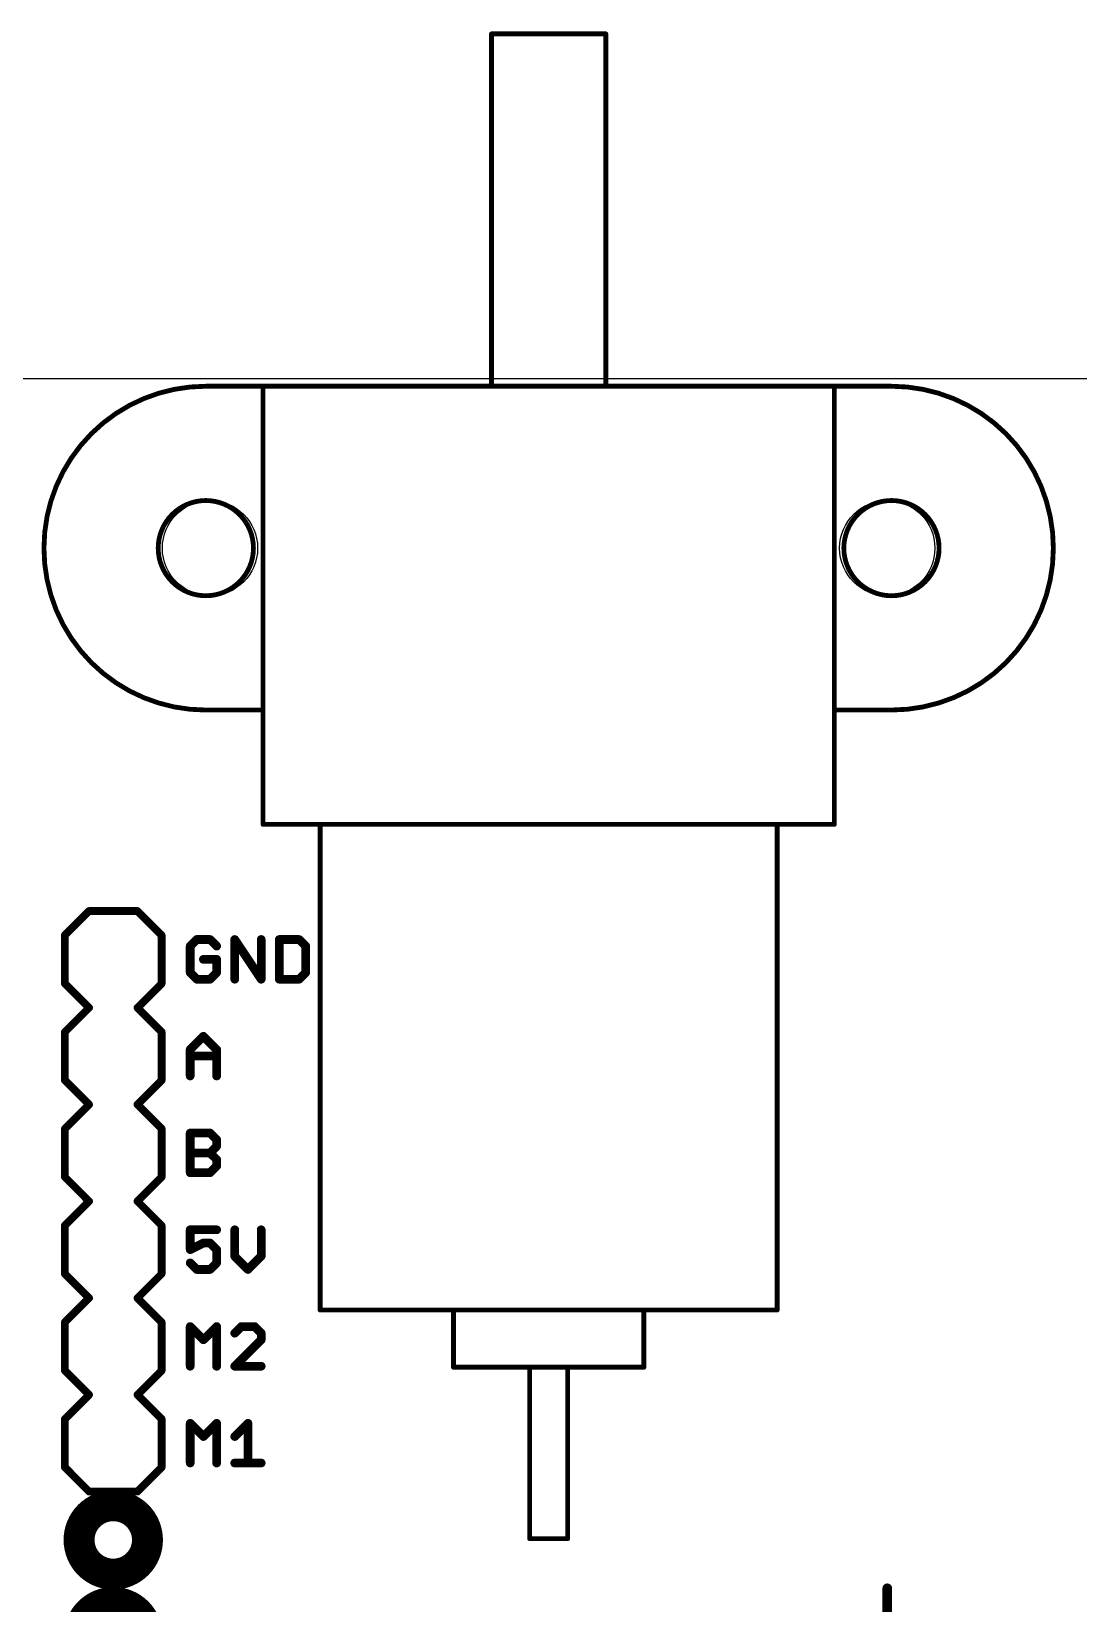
# Model space of a CAD drawing. Extents: x 0 to 99.1, y -0.2 to 81.5.
# Drawn here: x 23.25 to 50.74, y 40.24 to 81.51 of the extents above; entities that cross this region are included whole.
import ezdxf

# ---------------------------------------------------------------- set-up
doc = ezdxf.new("R2010")
doc.units = 0
doc.layers.add('20', color=178, linetype='CONTINUOUS')
doc.layers.add('21', color=32, linetype='CONTINUOUS')

msp = doc.modelspace()

# ---------------------------------------------------------------- linework, layer by layer
at = {"layer": '20'}
msp.add_line((51.34, 72.39), (22.32, 72.39), dxfattribs=at)
for centre in [(27.94, 67.945), (45.72, 67.945)]:
    msp.add_circle(centre, 1.25, dxfattribs=at)
at = {"layer": '21'}
for points, const_width in [([(35.3618, 81.445, 1), (35.2982, 81.445)], 0.0635), ([(35.33, 81.4768, 1), (35.33, 81.4133)], 0.0635), ([(38.3618, 81.445, 1), (38.2982, 81.445)], 0.0635), ([(38.33, 81.4133, 1), (38.33, 81.4768)], 0.0635), ([(27.83, 72.195, 1), (27.83, 63.695)], 0.127), ([(27.83, 72.2268, 1), (27.83, 72.1633)], 0.0635), ([(27.83, 72.1633, 1), (27.83, 72.2268)], 0.0635), ([(29.33, 72.2268, 1), (29.33, 72.1633)], 0.0635), ([(29.3618, 72.195, 1), (29.2983, 72.195)], 0.0635), ([(29.33, 72.1633, 1), (29.33, 72.2268)], 0.0635), ([(35.2982, 72.195, 1), (35.3618, 72.195)], 0.0635), ([(35.33, 72.2268, 1), (35.33, 72.1633)], 0.0635), ([(35.33, 72.1633, 1), (35.33, 72.2268)], 0.0635), ([(38.2982, 72.195, 1), (38.3618, 72.195)], 0.0635), ([(38.33, 72.2268, 1), (38.33, 72.1633)], 0.0635), ([(38.33, 72.1633, 1), (38.33, 72.2268)], 0.0635), ([(44.3618, 72.195, 1), (44.2983, 72.195)], 0.0635), ([(44.33, 72.2268, 1), (44.33, 72.1633)], 0.0635), ([(44.33, 72.1633, 1), (44.33, 72.2268)], 0.0635), ([(45.83, 63.695, 1), (45.83, 72.195)], 0.127), ([(45.83, 72.2268, 1), (45.83, 72.1633)], 0.0635), ([(45.83, 72.1633, 1), (45.83, 72.2268)], 0.0635), ([(27.83, 66.695, 1), (27.83, 69.195, 1), (27.83, 66.695)], 0.127), ([(45.83, 66.695, 1), (45.83, 69.195, 1), (45.83, 66.695)], 0.127), ([(27.83, 63.7268, 1), (27.83, 63.6632)], 0.0635), ([(27.83, 63.6632, 1), (27.83, 63.7268)], 0.0635), ([(29.3618, 63.695, 1), (29.2983, 63.695)], 0.0635), ([(29.2983, 63.695, 1), (29.3618, 63.695)], 0.0635), ([(29.33, 63.6632, 1), (29.33, 63.7268)], 0.0635), ([(44.33, 63.7268, 1), (44.33, 63.6632)], 0.0635), ([(44.3618, 63.695, 1), (44.2983, 63.695)], 0.0635), ([(44.2983, 63.695, 1), (44.3618, 63.695)], 0.0635), ([(45.83, 63.7268, 1), (45.83, 63.6632)], 0.0635), ([(45.83, 63.6632, 1), (45.83, 63.7268)], 0.0635), ([(29.33, 60.7268, 1), (29.33, 60.6632)], 0.0635), ([(29.2983, 60.695, 1), (29.3618, 60.695)], 0.0635), ([(30.83, 60.7268, 1), (30.83, 60.6632)], 0.0635), ([(30.8618, 60.695, 1), (30.7983, 60.695)], 0.0635), ([(30.83, 60.6632, 1), (30.83, 60.7268)], 0.0635), ([(42.83, 60.7268, 1), (42.83, 60.6632)], 0.0635), ([(42.8618, 60.695, 1), (42.7983, 60.695)], 0.0635), ([(42.83, 60.6632, 1), (42.83, 60.7268)], 0.0635), ([(44.2983, 60.695, 1), (44.3618, 60.695)], 0.0635), ([(44.33, 60.6632, 1), (44.33, 60.7268)], 0.0635), ([(24.765, 58.4708, 1), (24.765, 58.3692)], 0.1016), ([(24.8009, 58.3841, 1), (24.7291, 58.4559)], 0.1016), ([(26.0709, 58.4559, 1), (25.9991, 58.3841)], 0.1016), ([(26.035, 58.3692, 1), (26.035, 58.4708)], 0.1016), ([(24.1808, 57.785, 1), (24.0792, 57.785)], 0.1016), ([(24.0941, 57.8209, 1), (24.1659, 57.7491)], 0.1016), ([(26.7208, 57.785, 1), (26.6192, 57.785)], 0.1016), ([(26.6341, 57.7491, 1), (26.7059, 57.8209)], 0.1016), ([(27.593, 57.7287, 1), (27.593, 57.6144)], 0.1143), ([(27.6334, 57.6312, 1), (27.5526, 57.712)], 0.1143), ([(27.9809, 57.712, 1), (27.9, 57.6312)], 0.1143), ([(27.9404, 57.6144, 1), (27.9404, 57.7287)], 0.1143), ([(28.6458, 57.6716, 1), (28.5315, 57.6716)], 0.1143), ([(28.6362, 57.7033, 1), (28.5411, 57.6399)], 0.1143), ([(29.3407, 57.6716, 1), (29.2264, 57.6716)], 0.1143), ([(29.8152, 57.6716, 1), (29.7009, 57.6716)], 0.1143), ([(29.7581, 57.7287, 1), (29.7581, 57.6144)], 0.1143), ([(30.3196, 57.712, 1), (30.2388, 57.6312)], 0.1143), ([(30.2792, 57.6144, 1), (30.2792, 57.7287)], 0.1143), ([(27.4764, 57.4979, 1), (27.3621, 57.4979)], 0.1143), ([(27.3789, 57.5383, 1), (27.4597, 57.4575)], 0.1143), ([(28.0737, 57.4575, 1), (28.1546, 57.5383)], 0.1143), ([(30.5101, 57.4979, 1), (30.3958, 57.4979)], 0.1143), ([(30.4125, 57.4575, 1), (30.4934, 57.5383)], 0.1143), ([(27.7667, 57.2076, 1), (27.7667, 57.0933)], 0.1143), ([(28.1713, 57.1504, 1), (28.057, 57.1504)], 0.1143), ([(28.1142, 57.0933, 1), (28.1142, 57.2076)], 0.1143), ([(24.1659, 56.5509, 1), (24.0941, 56.4791)], 0.1016), ([(24.0792, 56.515, 1), (24.1808, 56.515)], 0.1016), ([(26.6192, 56.515, 1), (26.7208, 56.515)], 0.1016), ([(26.7059, 56.4791, 1), (26.6341, 56.5509)], 0.1016), ([(27.4597, 56.8434, 1), (27.3789, 56.7626)], 0.1143), ([(27.3621, 56.803, 1), (27.4764, 56.803)], 0.1143), ([(27.593, 56.6865, 1), (27.593, 56.5722)], 0.1143), ([(27.5526, 56.5889, 1), (27.6334, 56.6697)], 0.1143), ([(27.9, 56.6697, 1), (27.9809, 56.5889)], 0.1143), ([(27.9404, 56.5722, 1), (27.9404, 56.6865)], 0.1143), ([(28.057, 56.803, 1), (28.1713, 56.803)], 0.1143), ([(28.1546, 56.7626, 1), (28.0737, 56.8434)], 0.1143), ([(28.5315, 56.6293, 1), (28.6458, 56.6293)], 0.1143), ([(29.2264, 56.6293, 1), (29.3407, 56.6293)], 0.1143), ([(29.236, 56.5976, 1), (29.3311, 56.661)], 0.1143), ([(29.7581, 56.6865, 1), (29.7581, 56.5722)], 0.1143), ([(29.7009, 56.6293, 1), (29.8152, 56.6293)], 0.1143), ([(30.2388, 56.6697, 1), (30.3196, 56.5889)], 0.1143), ([(30.2792, 56.5722, 1), (30.2792, 56.6865)], 0.1143), ([(30.3958, 56.803, 1), (30.5101, 56.803)], 0.1143), ([(30.4934, 56.7626, 1), (30.4125, 56.8434)], 0.1143), ([(24.8009, 55.8441, 1), (24.7291, 55.9159)], 0.1016), ([(24.7291, 55.8441, 1), (24.8009, 55.9159)], 0.1016), ([(26.0709, 55.9159, 1), (25.9991, 55.8441)], 0.1016), ([(25.9991, 55.9159, 1), (26.0709, 55.8441)], 0.1016), ([(24.1808, 55.245, 1), (24.0792, 55.245)], 0.1016), ([(24.0941, 55.2809, 1), (24.1659, 55.2091)], 0.1016), ([(26.7208, 55.245, 1), (26.6192, 55.245)], 0.1016), ([(26.6341, 55.2091, 1), (26.7059, 55.2809)], 0.1016), ([(27.4764, 54.7842, 1), (27.3621, 54.7842)], 0.1143), ([(27.8071, 55.172, 1), (27.7263, 55.0912)], 0.1143), ([(27.8071, 55.0912, 1), (27.7263, 55.172)], 0.1143), ([(28.1713, 54.7842, 1), (28.057, 54.7842)], 0.1143), ([(27.3789, 54.8246, 1), (27.4597, 54.7437)], 0.1143), ([(27.4193, 54.6676, 1), (27.4193, 54.5533)], 0.1143), ([(28.0737, 54.7437, 1), (28.1546, 54.8246)], 0.1143), ([(28.1142, 54.5533, 1), (28.1142, 54.6676)], 0.1143), ([(24.1659, 54.0109, 1), (24.0941, 53.9391)], 0.1016), ([(26.7059, 53.9391, 1), (26.6341, 54.0109)], 0.1016), ([(27.3621, 54.0893, 1), (27.4764, 54.0893)], 0.1143), ([(28.057, 54.0893, 1), (28.1713, 54.0893)], 0.1143), ([(24.0792, 53.975, 1), (24.1808, 53.975)], 0.1016), ([(26.6192, 53.975, 1), (26.7208, 53.975)], 0.1016), ([(24.8009, 53.3041, 1), (24.7291, 53.3759)], 0.1016), ([(24.7291, 53.3041, 1), (24.8009, 53.3759)], 0.1016), ([(26.0709, 53.3759, 1), (25.9991, 53.3041)], 0.1016), ([(25.9991, 53.3759, 1), (26.0709, 53.3041)], 0.1016), ([(24.1808, 52.705, 1), (24.0792, 52.705)], 0.1016), ([(24.0941, 52.7409, 1), (24.1659, 52.6691)], 0.1016), ([(26.7208, 52.705, 1), (26.6192, 52.705)], 0.1016), ([(26.6341, 52.6691, 1), (26.7059, 52.7409)], 0.1016), ([(27.4764, 52.5916, 1), (27.3621, 52.5916)], 0.1143), ([(27.4193, 52.6487, 1), (27.4193, 52.5344)], 0.1143), ([(27.9809, 52.632, 1), (27.9, 52.5512)], 0.1143), ([(27.9404, 52.5344, 1), (27.9404, 52.6487)], 0.1143), ([(28.1713, 52.4179, 1), (28.057, 52.4179)], 0.1143), ([(28.0737, 52.3775, 1), (28.1546, 52.4583)], 0.1143), ([(27.4193, 52.1276, 1), (27.4193, 52.0133)], 0.1143), ([(27.9809, 52.1109, 1), (27.9, 52.03)], 0.1143), ([(27.9, 52.1109, 1), (27.9809, 52.03)], 0.1143), ([(27.9404, 52.0133, 1), (27.9404, 52.1276)], 0.1143), ([(28.057, 52.2442, 1), (28.1713, 52.2442)], 0.1143), ([(28.1713, 51.8967, 1), (28.057, 51.8967)], 0.1143), ([(28.1546, 52.2037, 1), (28.0737, 52.2846)], 0.1143), ([(27.4193, 51.6065, 1), (27.4193, 51.4922)], 0.1143), ([(27.3621, 51.5493, 1), (27.4764, 51.5493)], 0.1143), ([(27.9, 51.5897, 1), (27.9809, 51.5089)], 0.1143), ([(27.9404, 51.4922, 1), (27.9404, 51.6065)], 0.1143), ([(28.057, 51.723, 1), (28.1713, 51.723)], 0.1143), ([(28.0737, 51.8563, 1), (28.1546, 51.9371)], 0.1143), ([(28.1546, 51.6826, 1), (28.0737, 51.7634)], 0.1143), ([(24.1659, 51.4709, 1), (24.0941, 51.3991)], 0.1016), ([(24.0792, 51.435, 1), (24.1808, 51.435)], 0.1016), ([(26.6192, 51.435, 1), (26.7208, 51.435)], 0.1016), ([(26.7059, 51.3991, 1), (26.6341, 51.4709)], 0.1016), ([(24.8009, 50.7641, 1), (24.7291, 50.8359)], 0.1016), ([(24.7291, 50.7641, 1), (24.8009, 50.8359)], 0.1016), ([(26.0709, 50.8359, 1), (25.9991, 50.7641)], 0.1016), ([(25.9991, 50.8359, 1), (26.0709, 50.7641)], 0.1016), ([(24.1808, 50.165, 1), (24.0792, 50.165)], 0.1016), ([(24.0941, 50.2009, 1), (24.1659, 50.1291)], 0.1016), ([(26.7208, 50.165, 1), (26.6192, 50.165)], 0.1016), ([(26.6341, 50.1291, 1), (26.7059, 50.2009)], 0.1016), ([(27.4764, 50.0516, 1), (27.3621, 50.0516)], 0.1143), ([(27.4193, 50.1087, 1), (27.4193, 49.9944)], 0.1143), ([(28.1142, 49.9944, 1), (28.1142, 50.1087)], 0.1143), ([(28.6458, 50.0516, 1), (28.5315, 50.0516)], 0.1143), ([(29.3407, 50.0516, 1), (29.2264, 50.0516)], 0.1143), ([(27.3937, 49.5816, 1), (27.4449, 49.4793)], 0.1143), ([(27.3621, 49.5304, 1), (27.4764, 49.5304)], 0.1143), ([(27.7667, 49.7613, 1), (27.7667, 49.647)], 0.1143), ([(27.7923, 49.653, 1), (27.7412, 49.7553)], 0.1143), ([(27.9809, 49.7446, 1), (27.9, 49.6637)], 0.1143), ([(27.9404, 49.647, 1), (27.9404, 49.7613)], 0.1143), ([(28.1713, 49.5304, 1), (28.057, 49.5304)], 0.1143), ([(28.0737, 49.49, 1), (28.1546, 49.5709)], 0.1143), ([(27.4597, 49.2234, 1), (27.3789, 49.1426)], 0.1143), ([(27.593, 49.0665, 1), (27.593, 48.9522)], 0.1143), ([(27.9404, 48.9522, 1), (27.9404, 49.0665)], 0.1143), ([(28.057, 49.183, 1), (28.1713, 49.183)], 0.1143), ([(28.1546, 49.1426, 1), (28.0737, 49.2234)], 0.1143), ([(28.6291, 49.3971, 1), (28.5483, 49.3163)], 0.1143), ([(28.5315, 49.3567, 1), (28.6458, 49.3567)], 0.1143), ([(29.2264, 49.3567, 1), (29.3407, 49.3567)], 0.1143), ([(29.324, 49.3163, 1), (29.2431, 49.3971)], 0.1143), ([(24.1659, 48.9309, 1), (24.0941, 48.8591)], 0.1016), ([(24.0792, 48.895, 1), (24.1808, 48.895)], 0.1016), ([(26.6192, 48.895, 1), (26.7208, 48.895)], 0.1016), ([(26.7059, 48.8591, 1), (26.6341, 48.9309)], 0.1016), ([(27.5526, 48.9689, 1), (27.6334, 49.0497)], 0.1143), ([(27.9, 49.0497, 1), (27.9809, 48.9689)], 0.1143), ([(28.8957, 49.0497, 1), (28.9765, 48.9689)], 0.1143), ([(28.8957, 48.9689, 1), (28.9765, 49.0497)], 0.1143), ([(24.8009, 48.2241, 1), (24.7291, 48.2959)], 0.1016), ([(24.7291, 48.2241, 1), (24.8009, 48.2959)], 0.1016), ([(26.0709, 48.2959, 1), (25.9991, 48.2241)], 0.1016), ([(25.9991, 48.2959, 1), (26.0709, 48.2241)], 0.1016), ([(30.83, 47.9768, 1), (30.83, 47.9132)], 0.0635), ([(30.7983, 47.945, 1), (30.8618, 47.945)], 0.0635), ([(34.33, 47.9768, 1), (34.33, 47.9132)], 0.0635), ([(34.3618, 47.945, 1), (34.2982, 47.945)], 0.0635), ([(34.33, 47.9132, 1), (34.33, 47.9768)], 0.0635), ([(39.33, 47.9768, 1), (39.33, 47.9132)], 0.0635), ([(39.3618, 47.945, 1), (39.2983, 47.945)], 0.0635), ([(39.33, 47.9132, 1), (39.33, 47.9768)], 0.0635), ([(42.7983, 47.945, 1), (42.8618, 47.945)], 0.0635), ([(42.83, 47.9132, 1), (42.83, 47.9768)], 0.0635), ([(24.1808, 47.625, 1), (24.0792, 47.625)], 0.1016), ([(24.0941, 47.6609, 1), (24.1659, 47.5891)], 0.1016), ([(26.7208, 47.625, 1), (26.6192, 47.625)], 0.1016), ([(26.6341, 47.5891, 1), (26.7059, 47.6609)], 0.1016), ([(27.4764, 47.5116, 1), (27.3621, 47.5116)], 0.1143), ([(27.4597, 47.552, 1), (27.3789, 47.4712)], 0.1143), ([(28.1713, 47.5116, 1), (28.057, 47.5116)], 0.1143), ([(28.1546, 47.4712, 1), (28.0737, 47.552)], 0.1143), ([(28.7624, 47.5687, 1), (28.7624, 47.4544)], 0.1143), ([(28.8028, 47.4712, 1), (28.722, 47.552)], 0.1143), ([(29.1503, 47.552, 1), (29.0694, 47.4712)], 0.1143), ([(29.1098, 47.4544, 1), (29.1098, 47.5687)], 0.1143), ([(27.7263, 47.2046, 1), (27.8071, 47.1237)], 0.1143), ([(27.7263, 47.1237, 1), (27.8071, 47.2046)], 0.1143), ([(28.5483, 47.3783, 1), (28.6291, 47.2975)], 0.1143), ([(29.3407, 47.3379, 1), (29.2264, 47.3379)], 0.1143), ([(29.2264, 47.1642, 1), (29.3407, 47.1642)], 0.1143), ([(29.2431, 47.2975, 1), (29.324, 47.3783)], 0.1143), ([(29.324, 47.1237, 1), (29.2431, 47.2046)], 0.1143), ([(24.1659, 46.3909, 1), (24.0941, 46.3191)], 0.1016), ([(24.0792, 46.355, 1), (24.1808, 46.355)], 0.1016), ([(26.6192, 46.355, 1), (26.7208, 46.355)], 0.1016), ([(26.7059, 46.3191, 1), (26.6341, 46.3909)], 0.1016), ([(27.3621, 46.4693, 1), (27.4764, 46.4693)], 0.1143), ([(28.057, 46.4693, 1), (28.1713, 46.4693)], 0.1143), ([(28.5887, 46.5265, 1), (28.5887, 46.4122)], 0.1143), ([(28.5483, 46.5097, 1), (28.6291, 46.4289)], 0.1143), ([(29.2836, 46.4122, 1), (29.2836, 46.5265)], 0.1143), ([(34.33, 46.4768, 1), (34.33, 46.4132)], 0.0635), ([(34.2982, 46.445, 1), (34.3618, 46.445)], 0.0635), ([(36.33, 46.4768, 1), (36.33, 46.4132)], 0.0635), ([(36.3618, 46.445, 1), (36.2982, 46.445)], 0.0635), ([(36.33, 46.4132, 1), (36.33, 46.4768)], 0.0635), ([(37.33, 46.4768, 1), (37.33, 46.4132)], 0.0635), ([(37.3618, 46.445, 1), (37.2982, 46.445)], 0.0635), ([(37.33, 46.4132, 1), (37.33, 46.4768)], 0.0635), ([(39.2983, 46.445, 1), (39.3618, 46.445)], 0.0635), ([(39.33, 46.4132, 1), (39.33, 46.4768)], 0.0635), ([(24.8009, 45.6841, 1), (24.7291, 45.7559)], 0.1016), ([(26.0709, 45.7559, 1), (25.9991, 45.6841)], 0.1016), ([(24.7291, 45.6841, 1), (24.8009, 45.7559)], 0.1016), ([(25.9991, 45.7559, 1), (26.0709, 45.6841)], 0.1016), ([(24.1808, 45.085, 1), (24.0792, 45.085)], 0.1016), ([(24.0941, 45.1209, 1), (24.1659, 45.0491)], 0.1016), ([(26.7208, 45.085, 1), (26.6192, 45.085)], 0.1016), ([(26.6341, 45.0491, 1), (26.7059, 45.1209)], 0.1016), ([(27.4764, 44.9716, 1), (27.3621, 44.9716)], 0.1143), ([(27.4597, 45.012, 1), (27.3789, 44.9312)], 0.1143), ([(28.1713, 44.9716, 1), (28.057, 44.9716)], 0.1143), ([(28.1546, 44.9312, 1), (28.0737, 45.012)], 0.1143), ([(28.9933, 44.9716, 1), (28.879, 44.9716)], 0.1143), ([(28.9765, 44.9312, 1), (28.8957, 45.012)], 0.1143), ([(27.7263, 44.6646, 1), (27.8071, 44.5837)], 0.1143), ([(27.7263, 44.5837, 1), (27.8071, 44.6646)], 0.1143), ([(28.5483, 44.6646, 1), (28.6291, 44.5837)], 0.1143), ([(24.1659, 43.8509, 1), (24.0941, 43.7791)], 0.1016), ([(24.0792, 43.815, 1), (24.1808, 43.815)], 0.1016), ([(26.6192, 43.815, 1), (26.7208, 43.815)], 0.1016), ([(26.7059, 43.7791, 1), (26.6341, 43.8509)], 0.1016), ([(27.3621, 43.9293, 1), (27.4764, 43.9293)], 0.1143), ([(28.057, 43.9293, 1), (28.1713, 43.9293)], 0.1143), ([(28.5887, 43.9865, 1), (28.5887, 43.8722)], 0.1143), ([(28.879, 43.9293, 1), (28.9933, 43.9293)], 0.1143), ([(29.2836, 43.8722, 1), (29.2836, 43.9865)], 0.1143), ([(25.4, 41.012, 1), (25.4, 42.808, 1), (25.4, 41.012)], 0.8128), ([(24.765, 43.2308, 1), (24.765, 43.1292)], 0.1016), ([(24.7291, 43.1441, 1), (24.8009, 43.2159)], 0.1016), ([(25.9991, 43.2159, 1), (26.0709, 43.1441)], 0.1016), ([(26.035, 43.1292, 1), (26.035, 43.2308)], 0.1016), ([(36.33, 41.9768, 1), (36.33, 41.9132)], 0.0635), ([(36.2982, 41.945, 1), (36.3618, 41.945)], 0.0635), ([(37.2982, 41.945, 1), (37.3618, 41.945)], 0.0635), ([(37.33, 41.9132, 1), (37.33, 41.9768)], 0.0635), ([(25.4, 38.472, 1), (25.4, 40.268, 1), (25.4, 38.472)], 0.8128), ([(45.7835, 40.64, 1), (45.6565, 40.64)], 0.127)]:
    msp.add_lwpolyline(points, format="xyb", dxfattribs=dict(at, const_width=const_width))
for points, const_width in [([(38.33, 81.445), (35.33, 81.445)], 0.127), ([(35.33, 81.445), (35.33, 72.195)], 0.127), ([(38.33, 72.195), (38.33, 81.445)], 0.127), ([(27.83, 72.195), (29.33, 72.195)], 0.127), ([(29.33, 63.695), (29.33, 72.195)], 0.127), ([(29.33, 72.195), (35.33, 72.195)], 0.127), ([(35.33, 72.195), (38.33, 72.195)], 0.127), ([(38.33, 72.195), (44.33, 72.195)], 0.127), ([(44.33, 72.195), (44.33, 63.695)], 0.127), ([(45.83, 72.195), (44.33, 72.195)], 0.127), ([(27.83, 63.695), (29.33, 63.695)], 0.127), ([(29.33, 60.695), (29.33, 63.695)], 0.127), ([(44.33, 63.695), (44.33, 60.695)], 0.127), ([(45.83, 63.695), (44.33, 63.695)], 0.127), ([(30.83, 60.695), (29.33, 60.695)], 0.127), ([(42.83, 60.695), (30.83, 60.695)], 0.127), ([(30.83, 47.945), (30.83, 60.695)], 0.127), ([(44.33, 60.695), (42.83, 60.695)], 0.127), ([(42.83, 60.695), (42.83, 47.945)], 0.127), ([(24.765, 58.42), (24.13, 57.785)], 0.2032), ([(26.035, 58.42), (24.765, 58.42)], 0.2032), ([(26.67, 57.785), (26.035, 58.42)], 0.2032), ([(24.13, 56.515), (24.13, 57.785)], 0.2032), ([(26.67, 57.785), (26.67, 56.515)], 0.2032), ([(27.593, 57.6716), (27.4193, 57.4979)], 0.2286), ([(27.9404, 57.6716), (27.593, 57.6716)], 0.2286), ([(28.1142, 57.4979), (27.9404, 57.6716)], 0.2286), ([(28.5887, 56.6293), (28.5887, 57.6716)], 0.2286), ([(28.5887, 57.6716), (29.2836, 56.6293)], 0.2286), ([(29.2836, 56.6293), (29.2836, 57.6716)], 0.2286), ([(29.7581, 57.6716), (29.7581, 56.6293)], 0.2286), ([(30.2792, 57.6716), (29.7581, 57.6716)], 0.2286), ([(30.453, 57.4979), (30.2792, 57.6716)], 0.2286), ([(27.4193, 57.4979), (27.4193, 56.803)], 0.2286), ([(30.453, 56.803), (30.453, 57.4979)], 0.2286), ([(28.1142, 57.1504), (27.7667, 57.1504)], 0.2286), ([(28.1142, 56.803), (28.1142, 57.1504)], 0.2286), ([(24.765, 55.88), (24.13, 56.515)], 0.2032), ([(26.67, 56.515), (26.035, 55.88)], 0.2032), ([(27.4193, 56.803), (27.593, 56.6293)], 0.2286), ([(27.593, 56.6293), (27.9404, 56.6293)], 0.2286), ([(27.9404, 56.6293), (28.1142, 56.803)], 0.2286), ([(29.7581, 56.6293), (30.2792, 56.6293)], 0.2286), ([(30.2792, 56.6293), (30.453, 56.803)], 0.2286), ([(24.13, 55.245), (24.765, 55.88)], 0.2032), ([(26.035, 55.88), (26.67, 55.245)], 0.2032), ([(24.13, 53.975), (24.13, 55.245)], 0.2032), ([(26.67, 55.245), (26.67, 53.975)], 0.2032), ([(27.4193, 54.7842), (27.7667, 55.1316)], 0.2286), ([(27.4193, 54.0893), (27.4193, 54.7842)], 0.2286), ([(27.7667, 55.1316), (28.1142, 54.7842)], 0.2286), ([(28.1142, 54.7842), (28.1142, 54.0893)], 0.2286), ([(27.4193, 54.6104), (28.1142, 54.6104)], 0.2286), ([(24.765, 53.34), (24.13, 53.975)], 0.2032), ([(26.67, 53.975), (26.035, 53.34)], 0.2032), ([(24.13, 52.705), (24.765, 53.34)], 0.2032), ([(26.035, 53.34), (26.67, 52.705)], 0.2032), ([(24.13, 51.435), (24.13, 52.705)], 0.2032), ([(26.67, 52.705), (26.67, 51.435)], 0.2032), ([(27.4193, 51.5493), (27.4193, 52.5916)], 0.2286), ([(27.4193, 52.5916), (27.9404, 52.5916)], 0.2286), ([(27.9404, 52.5916), (28.1142, 52.4179)], 0.2286), ([(28.1142, 52.4179), (28.1142, 52.2442)], 0.2286), ([(27.4193, 52.0704), (27.9404, 52.0704)], 0.2286), ([(28.1142, 52.2442), (27.9404, 52.0704)], 0.2286), ([(27.9404, 52.0704), (28.1142, 51.8967)], 0.2286), ([(28.1142, 51.8967), (28.1142, 51.723)], 0.2286), ([(27.9404, 51.5493), (27.4193, 51.5493)], 0.2286), ([(28.1142, 51.723), (27.9404, 51.5493)], 0.2286), ([(24.765, 50.8), (24.13, 51.435)], 0.2032), ([(26.67, 51.435), (26.035, 50.8)], 0.2032), ([(24.765, 50.8), (24.13, 50.165)], 0.2032), ([(26.67, 50.165), (26.035, 50.8)], 0.2032), ([(24.13, 48.895), (24.13, 50.165)], 0.2032), ([(26.67, 50.165), (26.67, 48.895)], 0.2032), ([(28.1142, 50.0516), (27.4193, 50.0516)], 0.2286), ([(27.4193, 50.0516), (27.4193, 49.5304)], 0.2286), ([(28.5887, 50.0516), (28.5887, 49.3567)], 0.2286), ([(29.2836, 49.3567), (29.2836, 50.0516)], 0.2286), ([(27.4193, 49.5304), (27.7667, 49.7042)], 0.2286), ([(27.7667, 49.7042), (27.9404, 49.7042)], 0.2286), ([(27.9404, 49.7042), (28.1142, 49.5304)], 0.2286), ([(28.1142, 49.5304), (28.1142, 49.183)], 0.2286), ([(27.593, 49.0093), (27.4193, 49.183)], 0.2286), ([(27.9404, 49.0093), (27.593, 49.0093)], 0.2286), ([(28.1142, 49.183), (27.9404, 49.0093)], 0.2286), ([(28.5887, 49.3567), (28.9361, 49.0093)], 0.2286), ([(28.9361, 49.0093), (29.2836, 49.3567)], 0.2286), ([(24.765, 48.26), (24.13, 48.895)], 0.2032), ([(26.67, 48.895), (26.035, 48.26)], 0.2032), ([(24.13, 47.625), (24.765, 48.26)], 0.2032), ([(26.035, 48.26), (26.67, 47.625)], 0.2032), ([(34.33, 47.945), (30.83, 47.945)], 0.127), ([(39.33, 47.945), (34.33, 47.945)], 0.127), ([(34.33, 46.445), (34.33, 47.945)], 0.127), ([(42.83, 47.945), (39.33, 47.945)], 0.127), ([(39.33, 47.945), (39.33, 46.445)], 0.127), ([(24.13, 46.355), (24.13, 47.625)], 0.2032), ([(26.67, 47.625), (26.67, 46.355)], 0.2032), ([(27.4193, 46.4693), (27.4193, 47.5116)], 0.2286), ([(27.4193, 47.5116), (27.7667, 47.1642)], 0.2286), ([(27.7667, 47.1642), (28.1142, 47.5116)], 0.2286), ([(28.1142, 47.5116), (28.1142, 46.4693)], 0.2286), ([(28.7624, 47.5116), (28.5887, 47.3379)], 0.2286), ([(29.1098, 47.5116), (28.7624, 47.5116)], 0.2286), ([(29.2836, 47.3379), (29.1098, 47.5116)], 0.2286), ([(28.5887, 46.4693), (29.2836, 47.1642)], 0.2286), ([(29.2836, 47.1642), (29.2836, 47.3379)], 0.2286), ([(24.765, 45.72), (24.13, 46.355)], 0.2032), ([(26.67, 46.355), (26.035, 45.72)], 0.2032), ([(29.2836, 46.4693), (28.5887, 46.4693)], 0.2286), ([(36.33, 46.445), (34.33, 46.445)], 0.127), ([(37.33, 46.445), (36.33, 46.445)], 0.127), ([(36.33, 41.945), (36.33, 46.445)], 0.127), ([(39.33, 46.445), (37.33, 46.445)], 0.127), ([(37.33, 46.445), (37.33, 41.945)], 0.127), ([(24.13, 45.085), (24.765, 45.72)], 0.2032), ([(26.035, 45.72), (26.67, 45.085)], 0.2032), ([(24.13, 43.815), (24.13, 45.085)], 0.2032), ([(26.67, 45.085), (26.67, 43.815)], 0.2032), ([(27.4193, 43.9293), (27.4193, 44.9716)], 0.2286), ([(27.4193, 44.9716), (27.7667, 44.6242)], 0.2286), ([(27.7667, 44.6242), (28.1142, 44.9716)], 0.2286), ([(28.1142, 44.9716), (28.1142, 43.9293)], 0.2286), ([(28.5887, 44.6242), (28.9361, 44.9716)], 0.2286), ([(28.9361, 44.9716), (28.9361, 43.9293)], 0.2286), ([(24.765, 43.18), (24.13, 43.815)], 0.2032), ([(26.67, 43.815), (26.035, 43.18)], 0.2032), ([(28.5887, 43.9293), (29.2836, 43.9293)], 0.2286), ([(26.035, 43.18), (24.765, 43.18)], 0.2032), ([(37.33, 41.945), (36.33, 41.945)], 0.127), ([(45.72, 40.005), (45.72, 40.64)], 0.254)]:
    msp.add_lwpolyline(points, dxfattribs=dict(at, const_width=const_width))

doc.saveas('drawing.dxf')
